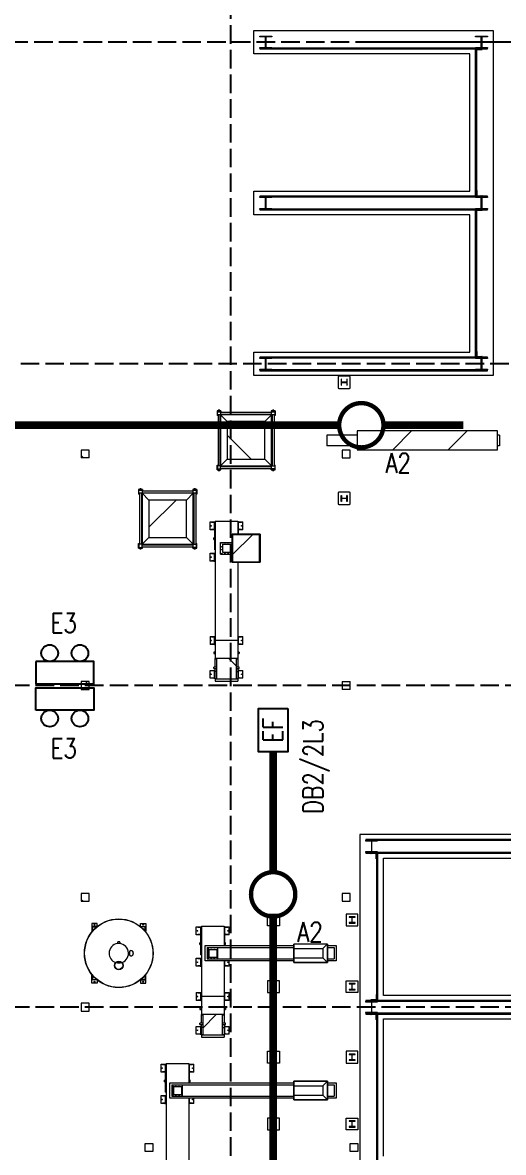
# Model space of a CAD drawing. Header units: millimetres. Extents: x 91119 to 433967, y 16708 to 144224.
# Drawn here: x 324957 to 337210, y 99793 to 128593 of the extents above; entities that cross this region are included whole.
import ezdxf
from ezdxf.enums import TextEntityAlignment as Align

# ---------------------------------------------------------------- set-up
doc = ezdxf.new("R2010")
doc.units = ezdxf.units.MM
doc.header["$LTSCALE"] = 100
doc.linetypes.add('121217 IES and EMR$0$XKITLINE03', pattern=[6.299213, 4.724409, -1.574803])
doc.linetypes.add('DASHED', pattern=[19.05, 12.7, -6.35])
for name, color, linetype in [('121217 IES and EMR$0$grid', 8, 'Continuous'), ('121217 IES and EMR$0$Xref', 8, 'Continuous'), ('Lighting', 5, 'Continuous')]:
    doc.layers.add(name, color=color, linetype=linetype)
doc.styles.add('ROMANS', font='romans.shx', dxfattribs={"width": 0.8, "height": 2.5})

msp = doc.modelspace()

# ---------------------------------------------------------------- linework, layer by layer
at = {"layer": '121217 IES and EMR$0$grid', "linetype": '121217 IES and EMR$0$XKITLINE03'}
for p, q in [((330252, 138606), (330252, 24226)), ((341471, 128094), (284783, 128094)), ((339926, 128094), (333848, 128094)), ((356246, 119894), (284783, 119894)), ((409538, 111694), (255652, 111694)), ((409538, 103494), (255652, 103494))]:
    msp.add_line(p, q, dxfattribs=at)
at = {"layer": '121217 IES and EMR$0$Xref', "linetype": 'Continuous', "lineweight": 20}
for p, q in [((330852, 127794), (330852, 128394)), ((330852, 128394), (336952, 128394)), ((331000, 128232), (331000, 128248)), ((331000, 128248), (331305, 128248)), ((331132, 128232), (331000, 128232)), ((331148, 127970), (331148, 128217)), ((331157, 128217), (331157, 127970)), ((331305, 128232), (331173, 128232)), ((331305, 128248), (331305, 128232)), ((336500, 128232), (336500, 128248)), ((336500, 128248), (336805, 128248)), ((336632, 128232), (336500, 128232)), ((336648, 127970), (336648, 128217)), ((336657, 128217), (336657, 127970)), ((336805, 128232), (336673, 128232)), ((336805, 128248), (336805, 128232)), ((336952, 128394), (336952, 119594)), ((331000, 127940), (331000, 127955)), ((331000, 127955), (331132, 127955)), ((331305, 127940), (331000, 127940)), ((331002, 127940), (331002, 127920)), ((336802, 127940), (331002, 127940)), ((331002, 127920), (336802, 127920)), ((331173, 127955), (331305, 127955)), ((331305, 127955), (331305, 127940)), ((336500, 127940), (336500, 127955)), ((336500, 127955), (336632, 127955)), ((336805, 127940), (336500, 127940)), ((336502, 127915), (336522, 127915)), ((336502, 124173), (336502, 127915)), ((336522, 127920), (336522, 127770)), ((336672, 127920), (336522, 127920)), ((336522, 127915), (336522, 124173)), ((336534, 127778), (336534, 127892)), ((336550, 127908), (336664, 127908)), ((336672, 127916), (336672, 127920)), ((336673, 127955), (336805, 127955)), ((336802, 127920), (336802, 127940)), ((336805, 127955), (336805, 127940)), ((336352, 127794), (330852, 127794)), ((336352, 124294), (336352, 127794)), ((336522, 127770), (336526, 127770)), ((330852, 124294), (336352, 124294)), ((330852, 123694), (330852, 124294)), ((331000, 124132), (331000, 124148)), ((331000, 124148), (331305, 124148)), ((331132, 124132), (331000, 124132)), ((331002, 124168), (331002, 124148)), ((336802, 124168), (331002, 124168)), ((331002, 124148), (336802, 124148)), ((331305, 124132), (331173, 124132)), ((331305, 124148), (331305, 124132)), ((336500, 124132), (336500, 124148)), ((336500, 124148), (336805, 124148)), ((336632, 124132), (336500, 124132)), ((336522, 124173), (336502, 124173)), ((336522, 124318), (336526, 124318)), ((336522, 124168), (336522, 124318)), ((336672, 124168), (336522, 124168)), ((336534, 124310), (336534, 124196)), ((336550, 124180), (336664, 124180)), ((336672, 124172), (336672, 124168)), ((336805, 124132), (336673, 124132)), ((336802, 124148), (336802, 124168)), ((336805, 124148), (336805, 124132)), ((331000, 123840), (331000, 123855)), ((331000, 123855), (331132, 123855)), ((331148, 123870), (331148, 124117)), ((331157, 124117), (331157, 123870)), ((331173, 123855), (331305, 123855)), ((331305, 123855), (331305, 123840)), ((336500, 123840), (336500, 123855)), ((336500, 123855), (336632, 123855)), ((336648, 123870), (336648, 124117)), ((336657, 124117), (336657, 123870)), ((336673, 123855), (336805, 123855)), ((336805, 123855), (336805, 123840)), ((336352, 123694), (330852, 123694)), ((331305, 123840), (331000, 123840)), ((331002, 123840), (331002, 123820)), ((336802, 123840), (331002, 123840)), ((331002, 123820), (336802, 123820)), ((336352, 120194), (336352, 123694)), ((336805, 123840), (336500, 123840)), ((336502, 123815), (336522, 123815)), ((336502, 120073), (336502, 123815)), ((336522, 123820), (336522, 123670)), ((336672, 123820), (336522, 123820)), ((336522, 123815), (336522, 120073)), ((336522, 123670), (336526, 123670)), ((336534, 123678), (336534, 123792)), ((336550, 123808), (336664, 123808)), ((336672, 123816), (336672, 123820)), ((336802, 123820), (336802, 123840)), ((330852, 120194), (336352, 120194)), ((330852, 119594), (330852, 120194)), ((336522, 120068), (336522, 120218)), ((336522, 120218), (336526, 120218)), ((336534, 120210), (336534, 120096)), ((331000, 120032), (331000, 120048)), ((331000, 120048), (331305, 120048)), ((331132, 120032), (331000, 120032)), ((331002, 120068), (331002, 120048)), ((336802, 120068), (331002, 120068)), ((331002, 120048), (336802, 120048)), ((331148, 119770), (331148, 120017)), ((331157, 120017), (331157, 119770)), ((331305, 120032), (331173, 120032)), ((331305, 120048), (331305, 120032)), ((336500, 120032), (336500, 120048)), ((336500, 120048), (336805, 120048)), ((336632, 120032), (336500, 120032)), ((336522, 120073), (336502, 120073)), ((336672, 120068), (336522, 120068)), ((336550, 120080), (336664, 120080)), ((336648, 119770), (336648, 120017)), ((336657, 120017), (336657, 119770)), ((336672, 120072), (336672, 120068)), ((336805, 120032), (336673, 120032)), ((336802, 120048), (336802, 120068)), ((336805, 120048), (336805, 120032)), ((336952, 119594), (330852, 119594)), ((331000, 119740), (331000, 119755)), ((331000, 119755), (331132, 119755)), ((331305, 119740), (331000, 119740)), ((331002, 119740), (331002, 119720)), ((336802, 119740), (331002, 119740)), ((331002, 119720), (336802, 119720)), ((331173, 119755), (331305, 119755)), ((331305, 119755), (331305, 119740)), ((332997, 119559), (332997, 119289)), ((333287, 119579), (333017, 119579)), ((333307, 119289), (333307, 119559)), ((336500, 119740), (336500, 119755)), ((336500, 119755), (336632, 119755)), ((336805, 119740), (336500, 119740)), ((336673, 119755), (336805, 119755)), ((336802, 119720), (336802, 119740)), ((336805, 119755), (336805, 119740)), ((333017, 119269), (333287, 119269)), ((333074, 119500), (333074, 119347)), ((333083, 119500), (333074, 119500)), ((333074, 119347), (333083, 119347)), ((333083, 119435), (333083, 119500)), ((333083, 119347), (333083, 119413)), ((333214, 119427), (333091, 119427)), ((333091, 119420), (333214, 119420)), ((333222, 119500), (333222, 119435)), ((333231, 119500), (333222, 119500)), ((333222, 119413), (333222, 119347)), ((333222, 119347), (333231, 119347)), ((333231, 119347), (333231, 119500)), ((329912, 118694), (329912, 118574)), ((330012, 118694), (329912, 118694)), ((329922, 118674), (330002, 118674)), ((329922, 118594), (329922, 118674)), ((329945, 118694), (329945, 118709)), ((329980, 118709), (329945, 118709)), ((329980, 118694), (329980, 118709)), ((330002, 118674), (330002, 118594)), ((330002, 118659), (331303, 118659)), ((330012, 118694), (330012, 118659)), ((331293, 118694), (331293, 118659)), ((331393, 118694), (331293, 118694)), ((331303, 118674), (331383, 118674)), ((331303, 118594), (331303, 118674)), ((331325, 118694), (331325, 118709)), ((331360, 118709), (331325, 118709)), ((331360, 118694), (331360, 118709)), ((331383, 118674), (331383, 118594)), ((331393, 118694), (331393, 118574)), ((329937, 118574), (329912, 118574)), ((330002, 118594), (329922, 118594)), ((329937, 118594), (329937, 117294)), ((329987, 118594), (329987, 117294)), ((330002, 118574), (329987, 118574)), ((330002, 118609), (331303, 118609)), ((330002, 118594), (330002, 117294)), ((331302, 118594), (330002, 118594)), ((330002, 118594), (330174, 118423)), ((330012, 118609), (330012, 118594)), ((331131, 118423), (330174, 118423)), ((330174, 118423), (330174, 117465)), ((331302, 118594), (331131, 118423)), ((331131, 117465), (331131, 118423)), ((331293, 118609), (331293, 118594)), ((331302, 117294), (331302, 118594)), ((331318, 118574), (331302, 118574)), ((331383, 118594), (331303, 118594)), ((331318, 118594), (331318, 117294)), ((331368, 118594), (331368, 117294)), ((331393, 118574), (331368, 118574)), ((333487, 118184), (333487, 117703)), ((337058, 118184), (333487, 118184)), ((337058, 117703), (337058, 118184)), ((333487, 118080), (332709, 118080)), ((332709, 118080), (332709, 117807)), ((333487, 117807), (332709, 117807)), ((337109, 118080), (337058, 118080)), ((337109, 117807), (337058, 117807)), ((337109, 118080), (337109, 117807)), ((333487, 117703), (337058, 117703)), ((329912, 117314), (329937, 117314)), ((329912, 117194), (329912, 117314)), ((329922, 117294), (329922, 117214)), ((330002, 117294), (329922, 117294)), ((329987, 117314), (330002, 117314)), ((330002, 117294), (330174, 117465)), ((330002, 117294), (331302, 117294)), ((330002, 117214), (330002, 117294)), ((330002, 117279), (331303, 117279)), ((330002, 117229), (331303, 117229)), ((330012, 117279), (330012, 117294)), ((330012, 117194), (330012, 117229)), ((330174, 117465), (331131, 117465)), ((331302, 117294), (331131, 117465)), ((331293, 117279), (331293, 117294)), ((331293, 117194), (331293, 117229)), ((331302, 117314), (331318, 117314)), ((331303, 117214), (331303, 117294)), ((331303, 117294), (331383, 117294)), ((331368, 117314), (331393, 117314)), ((331383, 117294), (331383, 117214)), ((331393, 117194), (331393, 117314)), ((329912, 117194), (330012, 117194)), ((329922, 117214), (330002, 117214)), ((329945, 117194), (329945, 117179)), ((329945, 117179), (329980, 117179)), ((329980, 117194), (329980, 117179)), ((331293, 117194), (331393, 117194)), ((331383, 117214), (331303, 117214)), ((331325, 117194), (331325, 117179)), ((331325, 117179), (331360, 117179)), ((331360, 117194), (331360, 117179)), ((327912, 116694), (327912, 116574)), ((328012, 116694), (327912, 116694)), ((327922, 116674), (328002, 116674)), ((327922, 116594), (327922, 116674)), ((327945, 116694), (327945, 116709)), ((327980, 116709), (327945, 116709)), ((327980, 116694), (327980, 116709)), ((328002, 116674), (328002, 116594)), ((328002, 116659), (329303, 116659)), ((328012, 116694), (328012, 116659)), ((329293, 116694), (329293, 116659)), ((329393, 116694), (329293, 116694)), ((329303, 116674), (329383, 116674)), ((329303, 116594), (329303, 116674)), ((329325, 116694), (329325, 116709)), ((329360, 116709), (329325, 116709)), ((329360, 116694), (329360, 116709)), ((329383, 116674), (329383, 116594)), ((329393, 116694), (329393, 116574)), ((327937, 116574), (327912, 116574)), ((328002, 116594), (327922, 116594)), ((327937, 116594), (327937, 115294)), ((327987, 116594), (327987, 115294)), ((328002, 116574), (327987, 116574)), ((328002, 116609), (329303, 116609)), ((328002, 116594), (328002, 115294)), ((329302, 116594), (328002, 116594)), ((328002, 116594), (328174, 116423)), ((328012, 116609), (328012, 116594)), ((329131, 116423), (328174, 116423)), ((328174, 116423), (328174, 115465)), ((329302, 116594), (329131, 116423)), ((329131, 115465), (329131, 116423)), ((329293, 116609), (329293, 116594)), ((329302, 115294), (329302, 116594)), ((329318, 116574), (329302, 116574)), ((329383, 116594), (329303, 116594)), ((329318, 116594), (329318, 115294)), ((329368, 116594), (329368, 115294)), ((329393, 116574), (329368, 116574)), ((332997, 116599), (332997, 116329)), ((333287, 116619), (333017, 116619)), ((333074, 116540), (333083, 116540)), ((333074, 116387), (333074, 116540)), ((333083, 116387), (333074, 116387)), ((333083, 116540), (333083, 116475)), ((333083, 116453), (333083, 116387)), ((333091, 116467), (333214, 116467)), ((333214, 116460), (333091, 116460)), ((333222, 116540), (333231, 116540)), ((333222, 116475), (333222, 116540)), ((333222, 116387), (333222, 116453)), ((333231, 116387), (333222, 116387)), ((333231, 116540), (333231, 116387)), ((333307, 116329), (333307, 116599)), ((333017, 116309), (333287, 116309)), ((329734, 115867), (329837, 115867)), ((329734, 115663), (329734, 115867)), ((329771, 115862), (329831, 115862)), ((329771, 115852), (329771, 115862)), ((329831, 115852), (329771, 115852)), ((329831, 115862), (329847, 115862)), ((329831, 115852), (329831, 115862)), ((329831, 115852), (329847, 115852)), ((329837, 115867), (329847, 115867)), ((329847, 115867), (329856, 115867)), ((329847, 115867), (329847, 115854)), ((329847, 115676), (329847, 115854)), ((329856, 115854), (329856, 115867)), ((329856, 115676), (329856, 115854)), ((329862, 115885), (330442, 115885)), ((329862, 115885), (329862, 112847)), ((330442, 115885), (330442, 115550)), ((330458, 115867), (330449, 115867)), ((330449, 115867), (330449, 115854)), ((330449, 115854), (330449, 115676)), ((330458, 115867), (330468, 115867)), ((330458, 115854), (330458, 115867)), ((330474, 115862), (330458, 115862)), ((330458, 115676), (330458, 115854)), ((330474, 115852), (330458, 115852)), ((330468, 115867), (330571, 115867)), ((330474, 115862), (330534, 115862)), ((330474, 115852), (330474, 115862)), ((330534, 115852), (330474, 115852)), ((330534, 115852), (330534, 115862)), ((330571, 115663), (330571, 115867)), ((329837, 115663), (329734, 115663)), ((329771, 115678), (329831, 115678)), ((329771, 115668), (329771, 115678)), ((329831, 115668), (329771, 115668)), ((329831, 115678), (329847, 115678)), ((329831, 115668), (329831, 115678)), ((329831, 115668), (329847, 115668)), ((329847, 115663), (329837, 115663)), ((329847, 115676), (329847, 115663)), ((329847, 115663), (329856, 115663)), ((329852, 115651), (329862, 115651)), ((329852, 115638), (329852, 115651)), ((329852, 115155), (329852, 115638)), ((329856, 115663), (329856, 115676)), ((330297, 114838), (330297, 115550)), ((331008, 115550), (330297, 115550)), ((330997, 115538), (330308, 115538)), ((330308, 115538), (330308, 114849)), ((330308, 114849), (330308, 115538)), ((330997, 115538), (330308, 115538)), ((330452, 115651), (330442, 115651)), ((330449, 115676), (330449, 115663)), ((330458, 115663), (330449, 115663)), ((330452, 115651), (330452, 115638)), ((330452, 115638), (330452, 115550)), ((330474, 115678), (330458, 115678)), ((330458, 115663), (330458, 115676)), ((330474, 115668), (330458, 115668)), ((330468, 115663), (330458, 115663)), ((330571, 115663), (330468, 115663)), ((330474, 115678), (330534, 115678)), ((330474, 115668), (330474, 115678)), ((330534, 115668), (330474, 115668)), ((330534, 115668), (330534, 115678)), ((330997, 114849), (330997, 115538)), ((330997, 115538), (330997, 114849)), ((331008, 115550), (331008, 114838)), ((327912, 115314), (327937, 115314)), ((327912, 115194), (327912, 115314)), ((327922, 115294), (327922, 115214)), ((328002, 115294), (327922, 115294)), ((327922, 115214), (328002, 115214)), ((327987, 115314), (328002, 115314)), ((328002, 115294), (328174, 115465)), ((328002, 115294), (329302, 115294)), ((328002, 115214), (328002, 115294)), ((328002, 115279), (329303, 115279)), ((328002, 115229), (329303, 115229)), ((328012, 115279), (328012, 115294)), ((328012, 115194), (328012, 115229)), ((328174, 115465), (329131, 115465)), ((329302, 115294), (329131, 115465)), ((329293, 115279), (329293, 115294)), ((329293, 115194), (329293, 115229)), ((329302, 115314), (329318, 115314)), ((329303, 115214), (329303, 115294)), ((329303, 115294), (329383, 115294)), ((329383, 115214), (329303, 115214)), ((329368, 115314), (329393, 115314)), ((329383, 115294), (329383, 115214)), ((329393, 115194), (329393, 115314)), ((329827, 115420), (329827, 115456)), ((329852, 115456), (329827, 115456)), ((329827, 115420), (329852, 115420)), ((330000, 115344), (330297, 115344)), ((330000, 115043), (330000, 115344)), ((330051, 115294), (330254, 115294)), ((330051, 115294), (330051, 115094)), ((330254, 115294), (330254, 115094)), ((327912, 115194), (328012, 115194)), ((327945, 115194), (327945, 115179)), ((327945, 115179), (327980, 115179)), ((327980, 115194), (327980, 115179)), ((329293, 115194), (329393, 115194)), ((329325, 115194), (329325, 115179)), ((329325, 115179), (329360, 115179)), ((329360, 115194), (329360, 115179)), ((329734, 115066), (329837, 115066)), ((329734, 114863), (329734, 115066)), ((329771, 115062), (329831, 115062)), ((329771, 115052), (329771, 115062)), ((329831, 115052), (329771, 115052)), ((329831, 115062), (329847, 115062)), ((329831, 115052), (329831, 115062)), ((329831, 115052), (329847, 115052)), ((329837, 115066), (329847, 115066)), ((329847, 115066), (329856, 115066)), ((329847, 115066), (329847, 115054)), ((329847, 114876), (329847, 115054)), ((329852, 115155), (329862, 115155)), ((329856, 115054), (329856, 115066)), ((329856, 114876), (329856, 115054)), ((330000, 115043), (330297, 115043)), ((330051, 115094), (330254, 115094)), ((329837, 114863), (329734, 114863)), ((329771, 114878), (329831, 114878)), ((329771, 114868), (329771, 114878)), ((329831, 114868), (329771, 114868)), ((329831, 114878), (329847, 114878)), ((329831, 114868), (329831, 114878)), ((329831, 114868), (329847, 114868)), ((329847, 114863), (329837, 114863)), ((329847, 114876), (329847, 114863)), ((329847, 114863), (329856, 114863)), ((329856, 114863), (329856, 114876)), ((330297, 114838), (331008, 114838)), ((330308, 114849), (330997, 114849)), ((330308, 114849), (330997, 114849)), ((330442, 114838), (330442, 112847)), ((329734, 112945), (329734, 112741)), ((329734, 112945), (329837, 112945)), ((329771, 112940), (329831, 112940)), ((329771, 112930), (329771, 112940)), ((329831, 112930), (329771, 112930)), ((329831, 112940), (329847, 112940)), ((329831, 112930), (329831, 112940)), ((329847, 112930), (329831, 112930)), ((329837, 112945), (329847, 112945)), ((329847, 112945), (329856, 112945)), ((329847, 112945), (329847, 112932)), ((329847, 112754), (329847, 112932)), ((329856, 112932), (329856, 112945)), ((329856, 112754), (329856, 112932)), ((330458, 112945), (330449, 112945)), ((330449, 112945), (330449, 112932)), ((330449, 112932), (330449, 112754)), ((330458, 112945), (330468, 112945)), ((330458, 112932), (330458, 112945)), ((330458, 112940), (330474, 112940)), ((330458, 112754), (330458, 112932)), ((330474, 112930), (330458, 112930)), ((330468, 112945), (330571, 112945)), ((330474, 112940), (330534, 112940)), ((330474, 112930), (330474, 112940)), ((330534, 112930), (330474, 112930)), ((330534, 112930), (330534, 112940)), ((330571, 112741), (330571, 112945)), ((329837, 112741), (329734, 112741)), ((329771, 112756), (329771, 112746)), ((329771, 112756), (329831, 112756)), ((329831, 112746), (329771, 112746)), ((329831, 112756), (329847, 112756)), ((329831, 112746), (329831, 112756)), ((329847, 112746), (329831, 112746)), ((329847, 112741), (329837, 112741)), ((329847, 112754), (329847, 112741)), ((329847, 112741), (329856, 112741)), ((329856, 112741), (329856, 112754)), ((329862, 112847), (330442, 112847)), ((329862, 112847), (329862, 112379)), ((330442, 112847), (330442, 112379)), ((330449, 112754), (330449, 112741)), ((330458, 112741), (330449, 112741)), ((330458, 112756), (330474, 112756)), ((330458, 112741), (330458, 112754)), ((330474, 112746), (330458, 112746)), ((330468, 112741), (330458, 112741)), ((330571, 112741), (330468, 112741)), ((330474, 112756), (330534, 112756)), ((330474, 112746), (330474, 112756)), ((330534, 112746), (330474, 112746)), ((330534, 112756), (330534, 112746)), ((329827, 112545), (329827, 112510)), ((329862, 112545), (329827, 112545)), ((329827, 112510), (329862, 112510)), ((329862, 112374), (329862, 112379)), ((330442, 112379), (329862, 112379)), ((329862, 112159), (329862, 112374)), ((329862, 112374), (329900, 112374)), ((329900, 112374), (329900, 111867)), ((330404, 112374), (330442, 112374)), ((330404, 111867), (330404, 112374)), ((330477, 112545), (330442, 112545)), ((330442, 112510), (330477, 112510)), ((330442, 112374), (330442, 112379)), ((330442, 112374), (330442, 112159)), ((330477, 112545), (330477, 112510)), ((329734, 112081), (329837, 112081)), ((329734, 111878), (329734, 112081)), ((329771, 112076), (329831, 112076)), ((329771, 112067), (329771, 112076)), ((329831, 112067), (329771, 112067)), ((329827, 112124), (329827, 112159)), ((329900, 112159), (329827, 112159)), ((329827, 112124), (329900, 112124)), ((329831, 112076), (329847, 112076)), ((329831, 112067), (329831, 112076)), ((329831, 112067), (329847, 112067)), ((329837, 112081), (329847, 112081)), ((329847, 112081), (329856, 112081)), ((329847, 112081), (329847, 112068)), ((329847, 111891), (329847, 112068)), ((329856, 112068), (329856, 112081)), ((329856, 111891), (329856, 112068)), ((329862, 112048), (329862, 112124)), ((329900, 112048), (329862, 112048)), ((329862, 111867), (329862, 112048)), ((330477, 112159), (330404, 112159)), ((330404, 112124), (330477, 112124)), ((330404, 112048), (330442, 112048)), ((330442, 112124), (330442, 112048)), ((330442, 112048), (330442, 111867)), ((330458, 112081), (330449, 112081)), ((330449, 112081), (330449, 112068)), ((330449, 112068), (330449, 111891)), ((330458, 112081), (330468, 112081)), ((330458, 112068), (330458, 112081)), ((330474, 112076), (330458, 112076)), ((330458, 111891), (330458, 112068)), ((330474, 112067), (330458, 112067)), ((330468, 112081), (330571, 112081)), ((330474, 112076), (330534, 112076)), ((330474, 112067), (330474, 112076)), ((330534, 112067), (330474, 112067)), ((330477, 112124), (330477, 112159)), ((330534, 112067), (330534, 112076)), ((330571, 111878), (330571, 112081)), ((329837, 111878), (329734, 111878)), ((329771, 111892), (329831, 111892)), ((329771, 111883), (329771, 111892)), ((329831, 111883), (329771, 111883)), ((329831, 111892), (329847, 111892)), ((329831, 111883), (329831, 111892)), ((329831, 111883), (329847, 111883)), ((329847, 111878), (329837, 111878)), ((329847, 111891), (329847, 111878)), ((329847, 111878), (329856, 111878)), ((329856, 111878), (329856, 111891)), ((329900, 111867), (329862, 111867)), ((329862, 111862), (329862, 111867)), ((329862, 111862), (329862, 111802)), ((329862, 111862), (330442, 111862)), ((329862, 111802), (330442, 111802)), ((330442, 111867), (330404, 111867)), ((330442, 111862), (330442, 111867)), ((330442, 111862), (330442, 111802)), ((330449, 111891), (330449, 111878)), ((330458, 111878), (330449, 111878)), ((330474, 111892), (330458, 111892)), ((330458, 111878), (330458, 111891)), ((330474, 111883), (330458, 111883)), ((330468, 111878), (330458, 111878)), ((330571, 111878), (330468, 111878)), ((330474, 111892), (330534, 111892)), ((330474, 111883), (330474, 111892)), ((330534, 111883), (330474, 111883)), ((330534, 111883), (330534, 111892)), ((338152, 107894), (333552, 107894)), ((333552, 107894), (333552, 78594)), ((333700, 107748), (333700, 107732)), ((334005, 107748), (333700, 107748)), ((333700, 107732), (333832, 107732)), ((333702, 107768), (333702, 107748)), ((338028, 107768), (333702, 107768)), ((333702, 107748), (338028, 107748)), ((333848, 107717), (333848, 107470)), ((333857, 107470), (333857, 107717)), ((333873, 107732), (334005, 107732)), ((334005, 107732), (334005, 107748)), ((333700, 107455), (333700, 107440)), ((333832, 107455), (333700, 107455)), ((333700, 107440), (334005, 107440)), ((333702, 107440), (333702, 107420)), ((338028, 107440), (333702, 107440)), ((334005, 107455), (333873, 107455)), ((334005, 107440), (334005, 107455)), ((333702, 107420), (338028, 107420)), ((333832, 107420), (333982, 107420)), ((333832, 107416), (333832, 107420)), ((333954, 107408), (333840, 107408)), ((333970, 107278), (333970, 107392)), ((333982, 107270), (333978, 107270)), ((333982, 107420), (333982, 107270)), ((333982, 107415), (334002, 107415)), ((333982, 103673), (333982, 107415)), ((334002, 107415), (334002, 103673)), ((334152, 107294), (338152, 107294)), ((334152, 103794), (334152, 107294)), ((331202, 105869), (331502, 105869)), ((331202, 105569), (331202, 105869)), ((331276, 105797), (331276, 105788)), ((331429, 105797), (331276, 105797)), ((331276, 105788), (331342, 105788)), ((331349, 105780), (331349, 105657)), ((331356, 105657), (331356, 105780)), ((331363, 105788), (331429, 105788)), ((331429, 105788), (331429, 105797)), ((331502, 105869), (331502, 105569)), ((333202, 105869), (333202, 105569)), ((333502, 105869), (333202, 105869)), ((333276, 105797), (333276, 105788)), ((333429, 105797), (333276, 105797)), ((333276, 105788), (333342, 105788)), ((333349, 105780), (333349, 105657)), ((333356, 105657), (333356, 105780)), ((333363, 105788), (333429, 105788)), ((333429, 105788), (333429, 105797)), ((333502, 105569), (333502, 105869)), ((326719, 105629), (326719, 105429)), ((326859, 105629), (326719, 105629)), ((326719, 105429), (326729, 105429)), ((326729, 105549), (326729, 105429)), ((326849, 105549), (326729, 105549)), ((326729, 105429), (326734, 105429)), ((326734, 105429), (326736, 105429)), ((326739, 105433), (326739, 105526)), ((326752, 105539), (326844, 105539)), ((326849, 105543), (326849, 105549)), ((326859, 105549), (326859, 105629)), ((327958, 105549), (327958, 105629)), ((327958, 105629), (328098, 105629)), ((327968, 105543), (327968, 105549)), ((327968, 105549), (328088, 105549)), ((328065, 105539), (327973, 105539)), ((328078, 105433), (328078, 105526)), ((328083, 105429), (328081, 105429)), ((328088, 105429), (328083, 105429)), ((328088, 105549), (328088, 105429)), ((328098, 105429), (328088, 105429)), ((328098, 105629), (328098, 105429)), ((329384, 105542), (329487, 105542)), ((329384, 105338), (329384, 105542)), ((329421, 105537), (329481, 105537)), ((329421, 105527), (329421, 105537)), ((329481, 105527), (329421, 105527)), ((329481, 105537), (329497, 105537)), ((329481, 105527), (329481, 105537)), ((329481, 105527), (329497, 105527)), ((329487, 105542), (329497, 105542)), ((329497, 105542), (329506, 105542)), ((329497, 105542), (329497, 105529)), ((329497, 105351), (329497, 105529)), ((329506, 105529), (329506, 105542)), ((329506, 105351), (329506, 105529)), ((329512, 105560), (330092, 105560)), ((329512, 105560), (329512, 103772)), ((330092, 105560), (330092, 105063)), ((330108, 105542), (330099, 105542)), ((330099, 105542), (330099, 105529)), ((330099, 105529), (330099, 105351)), ((330108, 105542), (330118, 105542)), ((330108, 105529), (330108, 105542)), ((330124, 105537), (330108, 105537)), ((330108, 105351), (330108, 105529)), ((330124, 105527), (330108, 105527)), ((330118, 105542), (330221, 105542)), ((330124, 105537), (330184, 105537)), ((330124, 105527), (330124, 105537)), ((330184, 105527), (330124, 105527)), ((330184, 105527), (330184, 105537)), ((330221, 105338), (330221, 105542)), ((331502, 105569), (331202, 105569)), ((331276, 105649), (331276, 105640)), ((331342, 105649), (331276, 105649)), ((331276, 105640), (331429, 105640)), ((331429, 105649), (331363, 105649)), ((331429, 105640), (331429, 105649)), ((333202, 105569), (333502, 105569)), ((333276, 105649), (333276, 105640)), ((333342, 105649), (333276, 105649)), ((333276, 105640), (333429, 105640)), ((333429, 105649), (333363, 105649)), ((333429, 105640), (333429, 105649)), ((329487, 105338), (329384, 105338)), ((329421, 105353), (329481, 105353)), ((329421, 105343), (329421, 105353)), ((329481, 105343), (329421, 105343)), ((329477, 105095), (329477, 105131)), ((329502, 105131), (329477, 105131)), ((329481, 105353), (329497, 105353)), ((329481, 105343), (329481, 105353)), ((329481, 105343), (329497, 105343)), ((329497, 105338), (329487, 105338)), ((329497, 105351), (329497, 105338)), ((329497, 105338), (329506, 105338)), ((329502, 105326), (329512, 105326)), ((329502, 105313), (329502, 105326)), ((329502, 104830), (329502, 105313)), ((329506, 105338), (329506, 105351)), ((330102, 105326), (330092, 105326)), ((330099, 105351), (330099, 105338)), ((330108, 105338), (330099, 105338)), ((330102, 105326), (330102, 105313)), ((330102, 105313), (330102, 105063)), ((330127, 105131), (330102, 105131)), ((330124, 105353), (330108, 105353)), ((330108, 105338), (330108, 105351)), ((330124, 105343), (330108, 105343)), ((330118, 105338), (330108, 105338)), ((330221, 105338), (330118, 105338)), ((330124, 105353), (330184, 105353)), ((330124, 105343), (330124, 105353)), ((330184, 105343), (330124, 105343)), ((330127, 105095), (330127, 105131)), ((330184, 105343), (330184, 105353)), ((329477, 105095), (329502, 105095)), ((329608, 105063), (331868, 105063)), ((329608, 104675), (329608, 105063)), ((329658, 105013), (331868, 105013)), ((329658, 105013), (329658, 104725)), ((329683, 105013), (329683, 104725)), ((329701, 104969), (329904, 104969)), ((329701, 104969), (329701, 104769)), ((329904, 104969), (329904, 104769)), ((329921, 105013), (329921, 104725)), ((330102, 105095), (330127, 105095)), ((331868, 104633), (331868, 105105)), ((332728, 105105), (331868, 105105)), ((332722, 105098), (331874, 105098)), ((331874, 104639), (331874, 105098)), ((331874, 104988), (332606, 104988)), ((332722, 105098), (332606, 104988)), ((332606, 104988), (332606, 104750)), ((332722, 105098), (332722, 104639)), ((332728, 105105), (332728, 104633)), ((332728, 105063), (332946, 105063)), ((332728, 105013), (332896, 105013)), ((332896, 105013), (332896, 104725)), ((332946, 105063), (332946, 104675)), ((329384, 104741), (329487, 104741)), ((329384, 104538), (329384, 104741)), ((329421, 104737), (329481, 104737)), ((329421, 104727), (329421, 104737)), ((329481, 104727), (329421, 104727)), ((329421, 104553), (329481, 104553)), ((329421, 104543), (329421, 104553)), ((329481, 104737), (329497, 104737)), ((329481, 104727), (329481, 104737)), ((329481, 104727), (329497, 104727)), ((329481, 104553), (329497, 104553)), ((329481, 104543), (329481, 104553)), ((329487, 104741), (329497, 104741)), ((329497, 104741), (329506, 104741)), ((329497, 104741), (329497, 104729)), ((329497, 104551), (329497, 104729)), ((329497, 104551), (329497, 104538)), ((329502, 104830), (329512, 104830)), ((329506, 104729), (329506, 104741)), ((329506, 104551), (329506, 104729)), ((329506, 104538), (329506, 104551)), ((331868, 104675), (329608, 104675)), ((329658, 104725), (331868, 104725)), ((329701, 104769), (329904, 104769)), ((330092, 104675), (330092, 103772)), ((330099, 104675), (330099, 104551)), ((330099, 104551), (330099, 104538)), ((330108, 104551), (330108, 104675)), ((330124, 104553), (330108, 104553)), ((330108, 104538), (330108, 104551)), ((330124, 104553), (330184, 104553)), ((330124, 104543), (330124, 104553)), ((330184, 104543), (330184, 104553)), ((330221, 104538), (330221, 104675)), ((331868, 104633), (332728, 104633)), ((331874, 104750), (332606, 104750)), ((331874, 104639), (332722, 104639)), ((332606, 104750), (332722, 104639)), ((332728, 104725), (332896, 104725)), ((332946, 104675), (332728, 104675)), ((326719, 104309), (326729, 104309)), ((326719, 104109), (326719, 104309)), ((326729, 104309), (326734, 104309)), ((326729, 104189), (326729, 104309)), ((326734, 104309), (326736, 104309)), ((326739, 104304), (326739, 104212)), ((328078, 104304), (328078, 104212)), ((328083, 104309), (328081, 104309)), ((328088, 104309), (328083, 104309)), ((328088, 104189), (328088, 104309)), ((328098, 104309), (328088, 104309)), ((328098, 104109), (328098, 104309)), ((329487, 104538), (329384, 104538)), ((329481, 104543), (329421, 104543)), ((329481, 104543), (329497, 104543)), ((329497, 104538), (329487, 104538)), ((329497, 104538), (329506, 104538)), ((330108, 104538), (330099, 104538)), ((330124, 104543), (330108, 104543)), ((330118, 104538), (330108, 104538)), ((330221, 104538), (330118, 104538)), ((330184, 104543), (330124, 104543)), ((326859, 104109), (326719, 104109)), ((326849, 104189), (326729, 104189)), ((326752, 104199), (326844, 104199)), ((326849, 104194), (326849, 104189)), ((326859, 104188), (326859, 104109)), ((327958, 104188), (327958, 104109)), ((327958, 104109), (328098, 104109)), ((327968, 104194), (327968, 104189)), ((327968, 104189), (328088, 104189)), ((328065, 104199), (327973, 104199)), ((331502, 104169), (331202, 104169)), ((331202, 104169), (331202, 103869)), ((331276, 104097), (331276, 104088)), ((331429, 104097), (331276, 104097)), ((331276, 104088), (331342, 104088)), ((331349, 104080), (331349, 103957)), ((331356, 103957), (331356, 104080)), ((331363, 104088), (331429, 104088)), ((331429, 104088), (331429, 104097)), ((331502, 103869), (331502, 104169)), ((333202, 104169), (333502, 104169)), ((333202, 103869), (333202, 104169)), ((333276, 104097), (333276, 104088)), ((333429, 104097), (333276, 104097)), ((333276, 104088), (333342, 104088)), ((333349, 104080), (333349, 103957)), ((333356, 103957), (333356, 104080)), ((333363, 104088), (333429, 104088)), ((333429, 104088), (333429, 104097)), ((333502, 104169), (333502, 103869)), ((329384, 103870), (329384, 103666)), ((329384, 103870), (329487, 103870)), ((329421, 103865), (329481, 103865)), ((329421, 103855), (329421, 103865)), ((329481, 103855), (329421, 103855)), ((329481, 103865), (329497, 103865)), ((329481, 103855), (329481, 103865)), ((329497, 103855), (329481, 103855)), ((329487, 103870), (329497, 103870)), ((329497, 103870), (329506, 103870)), ((329497, 103870), (329497, 103857)), ((329497, 103679), (329497, 103857)), ((329506, 103857), (329506, 103870)), ((329506, 103679), (329506, 103857)), ((329512, 103772), (330092, 103772)), ((329512, 103772), (329512, 103304)), ((330092, 103772), (330092, 103304)), ((330108, 103870), (330099, 103870)), ((330099, 103870), (330099, 103857)), ((330099, 103857), (330099, 103679)), ((330108, 103870), (330118, 103870)), ((330108, 103857), (330108, 103870)), ((330108, 103865), (330124, 103865)), ((330108, 103679), (330108, 103857)), ((330124, 103855), (330108, 103855)), ((330118, 103870), (330221, 103870)), ((330124, 103865), (330184, 103865)), ((330124, 103855), (330124, 103865)), ((330184, 103855), (330124, 103855)), ((330184, 103855), (330184, 103865)), ((330221, 103666), (330221, 103870)), ((331202, 103869), (331502, 103869)), ((331276, 103949), (331276, 103940)), ((331342, 103949), (331276, 103949)), ((331276, 103940), (331429, 103940)), ((331429, 103949), (331363, 103949)), ((331429, 103940), (331429, 103949)), ((333502, 103869), (333202, 103869)), ((333276, 103949), (333276, 103940)), ((333342, 103949), (333276, 103949)), ((333276, 103940), (333429, 103940)), ((333429, 103949), (333363, 103949)), ((333429, 103940), (333429, 103949)), ((333970, 103810), (333970, 103696)), ((333982, 103818), (333978, 103818)), ((333982, 103668), (333982, 103818)), ((339652, 103794), (334152, 103794)), ((329487, 103666), (329384, 103666)), ((329421, 103681), (329421, 103671)), ((329421, 103681), (329481, 103681)), ((329481, 103671), (329421, 103671)), ((329477, 103470), (329477, 103435)), ((329512, 103470), (329477, 103470)), ((329477, 103435), (329512, 103435)), ((329481, 103681), (329497, 103681)), ((329481, 103671), (329481, 103681)), ((329497, 103671), (329481, 103671)), ((329497, 103666), (329487, 103666)), ((329497, 103679), (329497, 103666)), ((329497, 103666), (329506, 103666)), ((329506, 103666), (329506, 103679)), ((330127, 103470), (330092, 103470)), ((330092, 103435), (330127, 103435)), ((330099, 103679), (330099, 103666)), ((330108, 103666), (330099, 103666)), ((330108, 103681), (330124, 103681)), ((330108, 103666), (330108, 103679)), ((330124, 103671), (330108, 103671)), ((330118, 103666), (330108, 103666)), ((330221, 103666), (330118, 103666)), ((330124, 103681), (330184, 103681)), ((330124, 103671), (330124, 103681)), ((330184, 103671), (330124, 103671)), ((330127, 103470), (330127, 103435)), ((330184, 103681), (330184, 103671)), ((333700, 103648), (333700, 103632)), ((334005, 103648), (333700, 103648)), ((333700, 103632), (333832, 103632)), ((333702, 103668), (333702, 103648)), ((339528, 103668), (333702, 103668)), ((333702, 103648), (339528, 103648)), ((333832, 103672), (333832, 103668)), ((333832, 103668), (333982, 103668)), ((333954, 103680), (333840, 103680)), ((333848, 103617), (333848, 103370)), ((333857, 103370), (333857, 103617)), ((333873, 103632), (334005, 103632)), ((334002, 103673), (333982, 103673)), ((334005, 103632), (334005, 103648)), ((329512, 103299), (329512, 103304)), ((330092, 103304), (329512, 103304)), ((329512, 103084), (329512, 103299)), ((329512, 103299), (329550, 103299)), ((329550, 103299), (329550, 102792)), ((330054, 103299), (330092, 103299)), ((330054, 102792), (330054, 103299)), ((330092, 103299), (330092, 103304)), ((330092, 103299), (330092, 103084)), ((333700, 103355), (333700, 103340)), ((333832, 103355), (333700, 103355)), ((333700, 103340), (334005, 103340)), ((333702, 103340), (333702, 103320)), ((339528, 103340), (333702, 103340)), ((333702, 103320), (339528, 103320)), ((333832, 103320), (333982, 103320)), ((333832, 103316), (333832, 103320)), ((333954, 103308), (333840, 103308)), ((334005, 103355), (333873, 103355)), ((333970, 103178), (333970, 103292)), ((333982, 103170), (333978, 103170)), ((333982, 103320), (333982, 103170)), ((333982, 103315), (334002, 103315)), ((333982, 99573), (333982, 103315)), ((334002, 103315), (334002, 99573)), ((334005, 103340), (334005, 103355)), ((334152, 103194), (339652, 103194)), ((334152, 99694), (334152, 103194)), ((329384, 103006), (329487, 103006)), ((329384, 102803), (329384, 103006)), ((329421, 103001), (329481, 103001)), ((329421, 102992), (329421, 103001)), ((329481, 102992), (329421, 102992)), ((329421, 102817), (329481, 102817)), ((329421, 102808), (329421, 102817)), ((329477, 103049), (329477, 103084)), ((329550, 103084), (329477, 103084)), ((329477, 103049), (329550, 103049)), ((329481, 103001), (329497, 103001)), ((329481, 102992), (329481, 103001)), ((329481, 102992), (329497, 102992)), ((329481, 102817), (329497, 102817)), ((329481, 102808), (329481, 102817)), ((329487, 103006), (329497, 103006)), ((329497, 103006), (329506, 103006)), ((329497, 103006), (329497, 102993)), ((329497, 102816), (329497, 102993)), ((329506, 102993), (329506, 103006)), ((329506, 102816), (329506, 102993)), ((329512, 102973), (329512, 103049)), ((329550, 102973), (329512, 102973)), ((329512, 102792), (329512, 102973)), ((330127, 103084), (330054, 103084)), ((330054, 103049), (330127, 103049)), ((330054, 102973), (330092, 102973)), ((330092, 103049), (330092, 102973)), ((330092, 102973), (330092, 102792)), ((330108, 103006), (330099, 103006)), ((330099, 103006), (330099, 102993)), ((330099, 102993), (330099, 102816)), ((330108, 103006), (330118, 103006)), ((330108, 102993), (330108, 103006)), ((330124, 103001), (330108, 103001)), ((330108, 102816), (330108, 102993)), ((330124, 102992), (330108, 102992)), ((330124, 102817), (330108, 102817)), ((330118, 103006), (330221, 103006)), ((330124, 103001), (330184, 103001)), ((330124, 102992), (330124, 103001)), ((330184, 102992), (330124, 102992)), ((330124, 102817), (330184, 102817)), ((330124, 102808), (330124, 102817)), ((330127, 103049), (330127, 103084)), ((330184, 102992), (330184, 103001)), ((330184, 102808), (330184, 102817)), ((330221, 102803), (330221, 103006)), ((329487, 102803), (329384, 102803)), ((329481, 102808), (329421, 102808)), ((329481, 102808), (329497, 102808)), ((329497, 102803), (329487, 102803)), ((329497, 102816), (329497, 102803)), ((329497, 102803), (329506, 102803)), ((329506, 102803), (329506, 102816)), ((329550, 102792), (329512, 102792)), ((329512, 102787), (329512, 102792)), ((329512, 102787), (329512, 102727)), ((329512, 102787), (330092, 102787)), ((329512, 102727), (330092, 102727)), ((330092, 102792), (330054, 102792)), ((330092, 102787), (330092, 102792)), ((330092, 102787), (330092, 102727)), ((330099, 102816), (330099, 102803)), ((330108, 102803), (330099, 102803)), ((330108, 102803), (330108, 102816)), ((330124, 102808), (330108, 102808)), ((330118, 102803), (330108, 102803)), ((330221, 102803), (330118, 102803)), ((330184, 102808), (330124, 102808)), ((331202, 102369), (331502, 102369)), ((331202, 102069), (331202, 102369)), ((331276, 102297), (331276, 102288)), ((331429, 102297), (331276, 102297)), ((331276, 102288), (331342, 102288)), ((331349, 102280), (331349, 102157)), ((331356, 102157), (331356, 102280)), ((331363, 102288), (331429, 102288)), ((331429, 102288), (331429, 102297)), ((331502, 102369), (331502, 102069)), ((333202, 102369), (333202, 102069)), ((333502, 102369), (333202, 102369)), ((333276, 102297), (333276, 102288)), ((333429, 102297), (333276, 102297)), ((333276, 102288), (333342, 102288)), ((333349, 102280), (333349, 102157)), ((333356, 102157), (333356, 102280)), ((333363, 102288), (333429, 102288)), ((333429, 102288), (333429, 102297)), ((333502, 102069), (333502, 102369)), ((328484, 102042), (328587, 102042)), ((328484, 101838), (328484, 102042)), ((328521, 102037), (328581, 102037)), ((328521, 102027), (328521, 102037)), ((328581, 102027), (328521, 102027)), ((328581, 102037), (328597, 102037)), ((328581, 102027), (328581, 102037)), ((328581, 102027), (328597, 102027)), ((328587, 102042), (328597, 102042)), ((328597, 102042), (328606, 102042)), ((328597, 102042), (328597, 102029)), ((328597, 101851), (328597, 102029)), ((328606, 102029), (328606, 102042)), ((328606, 101851), (328606, 102029)), ((328612, 102060), (329192, 102060)), ((328612, 102060), (328612, 96272)), ((329192, 102060), (329192, 101563)), ((329208, 102042), (329199, 102042)), ((329199, 102042), (329199, 102029)), ((329199, 102029), (329199, 101851)), ((329208, 102042), (329218, 102042)), ((329208, 102029), (329208, 102042)), ((329224, 102037), (329208, 102037)), ((329208, 101851), (329208, 102029)), ((329224, 102027), (329208, 102027)), ((329218, 102042), (329321, 102042)), ((329224, 102037), (329284, 102037)), ((329224, 102027), (329224, 102037)), ((329284, 102027), (329224, 102027)), ((329284, 102027), (329284, 102037)), ((329321, 101838), (329321, 102042)), ((331502, 102069), (331202, 102069)), ((331276, 102149), (331276, 102140)), ((331342, 102149), (331276, 102149)), ((331276, 102140), (331429, 102140)), ((331429, 102149), (331363, 102149)), ((331429, 102140), (331429, 102149)), ((333202, 102069), (333502, 102069)), ((333276, 102149), (333276, 102140)), ((333342, 102149), (333276, 102149)), ((333276, 102140), (333429, 102140)), ((333429, 102149), (333363, 102149)), ((333429, 102140), (333429, 102149)), ((328587, 101838), (328484, 101838)), ((328521, 101853), (328581, 101853)), ((328521, 101843), (328521, 101853)), ((328581, 101843), (328521, 101843)), ((328581, 101853), (328597, 101853)), ((328581, 101843), (328581, 101853)), ((328581, 101843), (328597, 101843)), ((328597, 101838), (328587, 101838)), ((328597, 101851), (328597, 101838)), ((328597, 101838), (328606, 101838)), ((328602, 101826), (328612, 101826)), ((328602, 101813), (328602, 101826)), ((328602, 101330), (328602, 101813)), ((328606, 101838), (328606, 101851)), ((329202, 101826), (329192, 101826)), ((329199, 101851), (329199, 101838)), ((329208, 101838), (329199, 101838)), ((329202, 101826), (329202, 101813)), ((329202, 101813), (329202, 101563)), ((329224, 101853), (329208, 101853)), ((329208, 101838), (329208, 101851)), ((329224, 101843), (329208, 101843)), ((329218, 101838), (329208, 101838)), ((329321, 101838), (329218, 101838)), ((329224, 101853), (329284, 101853)), ((329224, 101843), (329224, 101853)), ((329284, 101843), (329224, 101843)), ((329284, 101843), (329284, 101853)), ((328577, 101595), (328577, 101631)), ((328602, 101631), (328577, 101631)), ((328577, 101595), (328602, 101595)), ((328708, 101563), (331868, 101563)), ((328708, 101175), (328708, 101563)), ((328758, 101513), (331868, 101513)), ((328758, 101513), (328758, 101225)), ((328783, 101513), (328783, 101225)), ((328801, 101469), (329004, 101469)), ((328801, 101469), (328801, 101269)), ((329004, 101469), (329004, 101269)), ((329021, 101513), (329021, 101225)), ((329227, 101631), (329202, 101631)), ((329202, 101595), (329227, 101595)), ((329227, 101595), (329227, 101631)), ((331868, 101133), (331868, 101605)), ((332728, 101605), (331868, 101605)), ((332722, 101598), (331874, 101598)), ((331874, 101139), (331874, 101598)), ((331874, 101488), (332606, 101488)), ((332722, 101598), (332606, 101488)), ((332606, 101488), (332606, 101250)), ((332722, 101598), (332722, 101139)), ((332728, 101605), (332728, 101133)), ((332728, 101563), (332946, 101563)), ((332728, 101513), (332896, 101513)), ((332896, 101513), (332896, 101225)), ((332946, 101563), (332946, 101175)), ((328484, 101241), (328587, 101241)), ((328484, 101038), (328484, 101241)), ((328521, 101237), (328581, 101237)), ((328521, 101227), (328521, 101237)), ((328581, 101227), (328521, 101227)), ((328581, 101237), (328597, 101237)), ((328581, 101227), (328581, 101237)), ((328581, 101227), (328597, 101227)), ((328587, 101241), (328597, 101241)), ((328597, 101241), (328606, 101241)), ((328597, 101241), (328597, 101229)), ((328597, 101051), (328597, 101229)), ((328602, 101330), (328612, 101330)), ((328606, 101229), (328606, 101241)), ((328606, 101051), (328606, 101229)), ((331868, 101175), (328708, 101175)), ((328758, 101225), (331868, 101225)), ((328801, 101269), (329004, 101269)), ((329192, 101175), (329192, 96272)), ((329199, 101175), (329199, 101051)), ((329208, 101051), (329208, 101175)), ((329321, 101038), (329321, 101175)), ((331868, 101133), (332728, 101133)), ((331874, 101250), (332606, 101250)), ((331874, 101139), (332722, 101139)), ((332606, 101250), (332722, 101139)), ((332728, 101225), (332896, 101225)), ((332946, 101175), (332728, 101175)), ((328587, 101038), (328484, 101038)), ((328521, 101053), (328581, 101053)), ((328521, 101043), (328521, 101053)), ((328581, 101043), (328521, 101043)), ((328581, 101053), (328597, 101053)), ((328581, 101043), (328581, 101053)), ((328581, 101043), (328597, 101043)), ((328597, 101038), (328587, 101038)), ((328597, 101051), (328597, 101038)), ((328597, 101038), (328606, 101038)), ((328606, 101038), (328606, 101051)), ((329199, 101051), (329199, 101038)), ((329208, 101038), (329199, 101038)), ((329224, 101053), (329208, 101053)), ((329208, 101038), (329208, 101051)), ((329224, 101043), (329208, 101043)), ((329218, 101038), (329208, 101038)), ((329321, 101038), (329218, 101038)), ((329224, 101053), (329284, 101053)), ((329224, 101043), (329224, 101053)), ((329284, 101043), (329224, 101043)), ((329284, 101043), (329284, 101053)), ((331502, 100669), (331202, 100669)), ((331202, 100669), (331202, 100369)), ((331276, 100597), (331276, 100588)), ((331429, 100597), (331276, 100597)), ((331276, 100588), (331342, 100588)), ((331349, 100580), (331349, 100457)), ((331356, 100457), (331356, 100580)), ((331363, 100588), (331429, 100588)), ((331429, 100588), (331429, 100597)), ((331502, 100369), (331502, 100669)), ((333202, 100669), (333502, 100669)), ((333202, 100369), (333202, 100669)), ((333276, 100597), (333276, 100588)), ((333429, 100597), (333276, 100597)), ((333276, 100588), (333342, 100588)), ((333349, 100580), (333349, 100457)), ((333356, 100457), (333356, 100580)), ((333363, 100588), (333429, 100588)), ((333429, 100588), (333429, 100597)), ((333502, 100669), (333502, 100369)), ((331202, 100369), (331502, 100369)), ((331276, 100449), (331276, 100440)), ((331342, 100449), (331276, 100449)), ((331276, 100440), (331429, 100440)), ((331429, 100449), (331363, 100449)), ((331429, 100440), (331429, 100449)), ((333502, 100369), (333202, 100369)), ((333276, 100449), (333276, 100440)), ((333342, 100449), (333276, 100449)), ((333276, 100440), (333429, 100440)), ((333429, 100449), (333363, 100449)), ((333429, 100440), (333429, 100449))]:
    msp.add_line(p, q, dxfattribs=at)
at = {"layer": '121217 IES and EMR$0$Xref', "linetype": 'Continuous', "lineweight": 0}
for p, q in [((331899, 127940), (331879, 127920)), ((333314, 127940), (333294, 127920)), ((334728, 127940), (334708, 127920)), ((336142, 127940), (336122, 127920)), ((336522, 126906), (336502, 126886)), ((336522, 125492), (336502, 125472)), ((332370, 124168), (332350, 124148)), ((333784, 124168), (333764, 124148)), ((335199, 124168), (335179, 124148)), ((336593, 124148), (336577, 124132)), ((336613, 124168), (336593, 124148)), ((336625, 124180), (336613, 124168)), ((332042, 123840), (332022, 123820)), ((333456, 123840), (333436, 123820)), ((334870, 123840), (334850, 123820)), ((336285, 123840), (336265, 123820)), ((336522, 122663), (336502, 122643)), ((336522, 121249), (336502, 121229)), ((331078, 120048), (331063, 120032)), ((331099, 120068), (331079, 120048)), ((332513, 120068), (332493, 120048)), ((333927, 120068), (333907, 120048)), ((335341, 120068), (335321, 120048)), ((336657, 119970), (336648, 119960)), ((336735, 120048), (336720, 120032)), ((336755, 120068), (336735, 120048)), ((332185, 119740), (332165, 119720)), ((333599, 119740), (333579, 119720)), ((335013, 119740), (334993, 119720)), ((336427, 119740), (336407, 119720)), ((333231, 119372), (333222, 119363)), ((334872, 118184), (334391, 117703)), ((336286, 118184), (335805, 117703)), ((330174, 118075), (330784, 117465)), ((326452, 117554), (326513, 117494)), ((328868, 116423), (328174, 115729)), ((333083, 116395), (333075, 116387)), ((333155, 116467), (333148, 116460)), ((333228, 116540), (333222, 116534)), ((330812, 115538), (330308, 115035)), ((330297, 115124), (330308, 115112)), ((330571, 114849), (330583, 114838)), ((330213, 112379), (330404, 112188)), ((326556, 111794), (326652, 111697)), ((334355, 107768), (334335, 107748)), ((337183, 107768), (337163, 107748)), ((334027, 107440), (334007, 107420)), ((336855, 107440), (336835, 107420)), ((333982, 107395), (333970, 107383)), ((334002, 107415), (333982, 107395)), ((326452, 106240), (326499, 106194)), ((326544, 104735), (326550, 104729)), ((334002, 104587), (333982, 104567)), ((327268, 104010), (327274, 104004)), ((333365, 103949), (333356, 103940)), ((326452, 103412), (326470, 103394)), ((335912, 103668), (335892, 103648)), ((329891, 103304), (329550, 102963)), ((335584, 103340), (335564, 103320)), ((334002, 101758), (333982, 101738)), ((332502, 101605), (332509, 101598)), ((332722, 101385), (332728, 101378)), ((331356, 100526), (331349, 100519)), ((331427, 100597), (331418, 100588)), ((331279, 100449), (331276, 100446))]:
    msp.add_line(p, q, dxfattribs=at)
at = {"layer": '121217 IES and EMR$0$Xref', "linetype": 'Continuous', "lineweight": 15}
for p, q in [((326452, 117694), (326452, 117494)), ((326652, 117694), (326452, 117694)), ((326652, 117494), (326652, 117694)), ((333102, 117694), (333102, 117494)), ((333302, 117694), (333102, 117694)), ((333302, 117494), (333302, 117694)), ((326652, 117494), (326452, 117494)), ((333102, 117494), (333302, 117494)), ((326652, 111794), (326452, 111794)), ((326452, 111794), (326452, 111594)), ((326652, 111594), (326652, 111794)), ((333102, 111794), (333302, 111794)), ((333102, 111794), (333102, 111594)), ((333302, 111594), (333302, 111794)), ((326452, 111594), (326652, 111594)), ((333302, 111594), (333102, 111594)), ((326452, 106394), (326452, 106194)), ((326652, 106394), (326452, 106394)), ((326652, 106194), (326652, 106394)), ((333102, 106394), (333102, 106194)), ((333302, 106394), (333102, 106394)), ((333302, 106194), (333302, 106394)), ((326452, 106194), (326652, 106194)), ((333102, 106194), (333302, 106194)), ((326452, 103594), (326452, 103394)), ((326652, 103594), (326452, 103594)), ((326452, 103394), (326652, 103394)), ((326652, 103394), (326652, 103594)), ((328077, 100019), (328277, 100019)), ((328077, 99819), (328077, 100019)), ((328277, 100019), (328277, 99819)), ((333302, 100019), (333502, 100019)), ((333302, 99819), (333302, 100019)), ((333502, 100019), (333502, 99819)), ((328277, 99819), (328077, 99819)), ((333502, 99819), (333302, 99819))]:
    msp.add_line(p, q, dxfattribs=at)
at = {"layer": '121217 IES and EMR$0$Xref', "linetype": 'Continuous', "lineweight": 20}
for centre, radius in [((329760, 115765), 8.5), ((330545, 115765), 8.5), ((330018, 115231), 6.38), ((330033, 115329), 5.8), ((330113, 115329), 6), ((330193, 115329), 6), ((330273, 115329), 6), ((330288, 115231), 6), ((329760, 114965), 8.5), ((330018, 115156), 6.38), ((330033, 115059), 6), ((330113, 115059), 6), ((330193, 115059), 6), ((330273, 115059), 6), ((330288, 115156), 6), ((329760, 112843), 8.5), ((330545, 112843), 8.5), ((329760, 111980), 8.5), ((330545, 111980), 8.5), ((327408, 104869), 875), ((327408, 104869), 870), ((326789, 105594), 11), ((328028, 105594), 11), ((329410, 105440), 8.5), ((330195, 105440), 8.5), ((329763, 105004), 6), ((329843, 105004), 6), ((327408, 104559), 110), ((327408, 104559), 100), ((329410, 104640), 8.5), ((329763, 104734), 6), ((329843, 104734), 6), ((330195, 104640), 8.5), ((326789, 104144), 11), ((328028, 104144), 11), ((329410, 103768), 8.5), ((330195, 103768), 8.5), ((329410, 102905), 8.5), ((330195, 102905), 8.5), ((328510, 101940), 8.5), ((329295, 101940), 8.5), ((328863, 101504), 6), ((328943, 101504), 6), ((328510, 101140), 8.5), ((328863, 101234), 6), ((328943, 101234), 6), ((329295, 101140), 8.5)]:
    msp.add_circle(centre, radius, dxfattribs=at)
for centre, radius, start, end in [((331132, 128217), 15.2, 0, 90), ((331173, 128217), 15.2, 90, 180), ((336632, 128217), 15.2, 0, 90), ((336673, 128217), 15.2, 90, 180), ((331132, 127970), 15.2, 270, 0), ((331173, 127970), 15.2, 180, 270), ((336550, 127892), 16, 90, 180), ((336632, 127970), 15.2, 270, 0), ((336673, 127970), 15.2, 180, 270), ((336664, 127916), 8, 270, 0), ((336526, 127778), 8, 270, 0), ((331132, 124117), 15.2, 0, 90), ((331173, 124117), 15.2, 90, 180), ((336526, 124310), 8, 0, 90), ((336550, 124196), 16, 180, 270), ((336632, 124117), 15.2, 0, 90), ((336673, 124117), 15.2, 90, 180), ((336664, 124172), 8, 0, 90), ((331132, 123870), 15.2, 270, 0), ((331173, 123870), 15.2, 180, 270), ((336632, 123870), 15.2, 270, 0), ((336673, 123870), 15.2, 180, 270), ((336526, 123678), 8, 270, 0), ((336550, 123792), 16, 90, 180), ((336664, 123816), 8, 270, 0), ((336526, 120210), 8, 0, 90), ((331132, 120017), 15.2, 0, 90), ((331173, 120017), 15.2, 90, 180), ((336550, 120096), 16, 180, 270), ((336632, 120017), 15.2, 0, 90), ((336673, 120017), 15.2, 90, 180), ((336664, 120072), 8, 0, 90), ((331132, 119770), 15.2, 270, 0), ((331173, 119770), 15.2, 180, 270), ((333017, 119559), 20, 90, 180), ((333287, 119559), 20, 0, 90), ((336632, 119770), 15.2, 270, 0), ((336673, 119770), 15.2, 180, 270), ((333017, 119289), 20, 180, 270), ((333091, 119435), 7.6, 180, 270), ((333091, 119413), 7.6, 90, 180), ((333214, 119435), 7.6, 270, 0), ((333214, 119413), 7.6, 0, 90), ((333287, 119289), 20, 270, 0), ((333017, 116599), 20, 90, 180), ((333091, 116475), 7.6, 180, 270), ((333091, 116453), 7.6, 90, 180), ((333214, 116475), 7.6, 270, 0), ((333214, 116453), 7.6, 0, 90), ((333287, 116599), 20, 0, 90), ((333017, 116329), 20, 180, 270), ((333287, 116329), 20, 270, 0), ((333832, 107717), 15.2, 0, 90), ((333873, 107717), 15.2, 90, 180), ((333832, 107470), 15.2, 270, 0), ((333873, 107470), 15.2, 180, 270), ((333840, 107416), 8, 180, 270), ((333954, 107392), 16, 0, 90), ((333978, 107278), 8, 180, 270), ((331342, 105780), 7.6, 0, 90), ((331363, 105780), 7.6, 90, 180), ((333342, 105780), 7.6, 0, 90), ((333363, 105780), 7.6, 90, 180), ((326734, 105433), 4.8, 270, 315), ((326734, 105433), 4.8, 325.1443, 0), ((326752, 105526), 13, 90, 180), ((326844, 105543), 4.8, 270, 304.8557), ((326844, 105543), 4.8, 315, 0), ((327973, 105543), 4.8, 180, 225), ((327973, 105543), 4.8, 235.1443, 270), ((328065, 105526), 13, 0, 90), ((328083, 105433), 4.8, 180, 214.8557), ((328083, 105433), 4.8, 225, 270), ((331342, 105657), 7.6, 270, 0), ((331363, 105657), 7.6, 180, 270), ((333342, 105657), 7.6, 270, 0), ((333363, 105657), 7.6, 180, 270), ((327408, 104869), 247, 288.6516, 180), ((327408, 104869), 247, 180, 251.3484), ((329683, 105004), 5.8, 277.9281, 82.0719), ((329923, 105004), 6, 101.537, 180), ((329923, 105004), 6, 180, 258.463), ((327408, 104869), 247, 253.8512, 286.1488), ((329683, 104734), 6, 277.6623, 82.3377), ((329923, 104734), 6, 101.537, 180), ((329923, 104734), 6, 180, 258.463), ((326734, 104304), 4.8, 45, 90), ((326734, 104304), 4.8, 0, 34.8557), ((328083, 104304), 4.8, 145.1443, 180), ((328083, 104304), 4.8, 90, 135), ((326752, 104212), 13, 180, 270), ((326844, 104194), 4.8, 55.1443, 90), ((326844, 104194), 4.8, 0, 45), ((327973, 104194), 4.8, 135, 180), ((327973, 104194), 4.8, 90, 124.8557), ((328065, 104212), 13, 270, 0), ((331342, 104080), 7.6, 0, 90), ((331363, 104080), 7.6, 90, 180), ((333342, 104080), 7.6, 0, 90), ((333363, 104080), 7.6, 90, 180), ((331342, 103957), 7.6, 270, 0), ((331363, 103957), 7.6, 180, 270), ((333342, 103957), 7.6, 270, 0), ((333363, 103957), 7.6, 180, 270), ((333954, 103696), 16, 270, 0), ((333978, 103810), 8, 90, 180), ((333840, 103672), 8, 90, 180), ((333832, 103617), 15.2, 0, 90), ((333873, 103617), 15.2, 90, 180), ((333832, 103370), 15.2, 270, 0), ((333840, 103316), 8, 180, 270), ((333873, 103370), 15.2, 180, 270), ((333954, 103292), 16, 0, 90), ((333978, 103178), 8, 180, 270), ((331342, 102280), 7.6, 0, 90), ((331363, 102280), 7.6, 90, 180), ((333342, 102280), 7.6, 0, 90), ((333363, 102280), 7.6, 90, 180), ((331342, 102157), 7.6, 270, 0), ((331363, 102157), 7.6, 180, 270), ((333342, 102157), 7.6, 270, 0), ((333363, 102157), 7.6, 180, 270), ((328783, 101504), 5.8, 277.9281, 82.0719), ((329023, 101504), 6, 101.537, 180), ((329023, 101504), 6, 180, 258.463), ((328783, 101234), 6, 277.6623, 82.3377), ((329023, 101234), 6, 101.537, 180), ((329023, 101234), 6, 180, 258.463), ((331342, 100580), 7.6, 0, 90), ((331363, 100580), 7.6, 90, 180), ((333342, 100580), 7.6, 0, 90), ((333363, 100580), 7.6, 90, 180), ((331342, 100457), 7.6, 270, 0), ((331363, 100457), 7.6, 180, 270), ((333342, 100457), 7.6, 270, 0), ((333363, 100457), 7.6, 180, 270)]:
    msp.add_arc(centre, radius, start, end, dxfattribs=at)
for points, knots in [([(327428, 105130), (327426, 105129), (327424, 105129), (327420, 105128), (327418, 105128), (327413, 105127), (327411, 105127), (327407, 105127), (327404, 105127), (327400, 105127), (327398, 105128), (327393, 105129), (327391, 105129), (327388, 105130), (327386, 105131), (327383, 105133), (327382, 105133), (327379, 105136), (327377, 105138), (327376, 105143), (327376, 105145), (327377, 105150), (327379, 105152), (327382, 105155), (327383, 105156), (327386, 105158), (327388, 105159), (327391, 105161), (327393, 105162), (327397, 105163), (327399, 105164), (327403, 105164), (327406, 105164), (327410, 105164), (327413, 105164), (327417, 105164), (327419, 105163), (327423, 105162), (327425, 105161), (327429, 105160), (327430, 105159), (327433, 105157), (327435, 105156), (327438, 105152), (327439, 105150), (327441, 105145), (327441, 105143), (327440, 105139), (327439, 105137), (327435, 105134), (327434, 105133), (327431, 105131), (327430, 105131), (327428, 105130)], [0, 0, 0, 0, 0.03125, 0.03125, 0.0625, 0.0625, 0.09375, 0.09375, 0.125, 0.125, 0.15625, 0.15625, 0.1875, 0.1875, 0.21875, 0.21875, 0.25, 0.25, 0.3125, 0.3125, 0.375, 0.375, 0.4375, 0.4375, 0.46875, 0.46875, 0.5, 0.5, 0.53125, 0.53125, 0.5625, 0.5625, 0.59375, 0.59375, 0.625, 0.625, 0.65625, 0.65625, 0.6875, 0.6875, 0.71875, 0.71875, 0.75, 0.75, 0.8125, 0.8125, 0.875, 0.875, 0.9375, 0.9375, 0.96875, 0.96875, 1, 1, 1, 1]), ([(327694, 104812), (327696, 104809), (327698, 104806), (327701, 104802), (327702, 104801), (327704, 104799), (327705, 104798), (327708, 104796), (327711, 104795), (327716, 104794), (327719, 104794), (327724, 104794), (327727, 104795), (327733, 104797), (327736, 104798), (327741, 104802), (327744, 104804), (327749, 104809), (327752, 104812), (327757, 104818), (327759, 104822), (327762, 104828), (327763, 104830), (327765, 104835), (327766, 104837), (327768, 104841), (327768, 104844), (327769, 104849), (327770, 104851), (327771, 104859), (327772, 104864), (327771, 104872), (327771, 104875), (327771, 104880), (327770, 104883), (327770, 104888), (327769, 104890), (327768, 104895), (327767, 104898), (327765, 104902), (327764, 104905), (327763, 104909), (327762, 104911), (327758, 104917), (327756, 104920), (327752, 104925), (327751, 104927), (327748, 104930), (327747, 104931), (327743, 104934), (327740, 104937), (327734, 104940), (327731, 104941), (327726, 104943), (327723, 104944), (327718, 104944), (327715, 104943), (327710, 104942), (327707, 104941), (327704, 104938), (327703, 104937), (327701, 104935), (327700, 104934), (327697, 104930), (327695, 104927), (327693, 104922), (327692, 104920), (327691, 104916), (327690, 104914), (327689, 104910), (327689, 104908), (327688, 104903), (327687, 104901), (327686, 104894), (327686, 104889), (327685, 104878), (327685, 104873), (327685, 104862), (327685, 104857), (327686, 104847), (327686, 104842), (327688, 104832), (327689, 104828), (327691, 104819), (327693, 104815), (327694, 104812)], [0, 0, 0, 0, 0.03125, 0.03125, 0.046875, 0.046875, 0.0625, 0.0625, 0.09375, 0.09375, 0.125, 0.125, 0.15625, 0.15625, 0.1875, 0.1875, 0.21875, 0.21875, 0.25, 0.25, 0.28125, 0.28125, 0.296875, 0.296875, 0.3125, 0.3125, 0.328125, 0.328125, 0.34375, 0.34375, 0.375, 0.375, 0.390625, 0.390625, 0.40625, 0.40625, 0.421875, 0.421875, 0.4375, 0.4375, 0.453125, 0.453125, 0.46875, 0.46875, 0.5, 0.5, 0.515625, 0.515625, 0.53125, 0.53125, 0.5625, 0.5625, 0.59375, 0.59375, 0.625, 0.625, 0.65625, 0.65625, 0.6875, 0.6875, 0.703125, 0.703125, 0.71875, 0.71875, 0.75, 0.75, 0.765625, 0.765625, 0.78125, 0.78125, 0.796875, 0.796875, 0.8125, 0.8125, 0.84375, 0.84375, 0.875, 0.875, 0.90625, 0.90625, 0.9375, 0.9375, 0.96875, 0.96875, 1, 1, 1, 1])]:
    msp.add_open_spline(points, degree=3, knots=knots, dxfattribs=at)
at = {"layer": 'Lighting', "const_width": 112}
for points in [[(333025, 118329, 1), (334154, 118329, 1)], [(330778, 106371, 1), (331907, 106371, 1)]]:
    msp.add_lwpolyline(points, format="xyb", close=True, dxfattribs=at)
at = {"layer": 'Lighting', "color": 1, "linetype": 'DASHED', "const_width": 200}
for points in [[(324029, 118329), (333025, 118329)], [(334154, 118329), (336186, 118329)], [(331342, 106936), (331342, 110007)], [(331342, 97892), (331342, 105807)]]:
    msp.add_lwpolyline(points, dxfattribs=at)
at = {"layer": 'Lighting'}
for points in [[(325292, 112307), (325292, 111737), (326774, 111737), (326774, 112307)], [(325292, 111068), (325292, 111637), (326774, 111637), (326774, 111068)]]:
    msp.add_lwpolyline(points, close=True, dxfattribs=at)
at = {"layer": 'Lighting', "color": 1}
msp.add_lwpolyline([(331715, 111105), (331715, 110007), (330970, 110007), (330970, 111105)], close=True, dxfattribs=at)
at = {"layer": 'Lighting'}
for centre in [(325647, 112520), (326418, 112520), (325647, 110854), (326418, 110854)]:
    msp.add_circle(centre, 213, dxfattribs=at)

# ---------------------------------------------------------------- texts
at = {"layer": 'Lighting', "color": 0, "style": 'ROMANS', "width": 0.8}
for p in [(325671, 113035), (325671, 109840)]:
    msp.add_text('E3', height=500, dxfattribs=at).set_placement(p)
msp.add_text('EF', height=500, rotation=90, dxfattribs=at).set_placement((331342, 110556), align=Align.MIDDLE_CENTER)
msp.add_text('DB2/2L3', height=500, rotation=90, dxfattribs=at).set_placement((332611, 108423))
at = {"layer": 'Lighting', "color": 0, "char_height": 500, "width": 7884.62, "attachment_point": 1, "style": 'ROMANS'}
for insert in [(334202, 117617), (331955, 105660)]:
    msp.add_mtext('A2', dxfattribs=dict(at, insert=insert))

doc.saveas('drawing.dxf')
